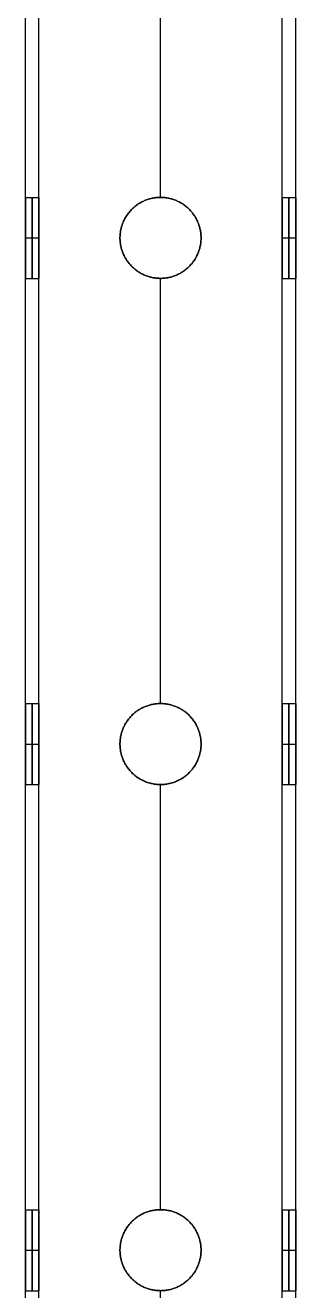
# Model space of a CAD drawing. Header units: millimetres. Extents: x 1279 to 9834, y -699 to 998.
# Drawn here: x 9118.9 to 9158.9, y -215.2 to -27.7 of the extents above; entities that cross this region are included whole.
import ezdxf

# ---------------------------------------------------------------- set-up
doc = ezdxf.new("R2010")
doc.units = ezdxf.units.MM
doc.header["$MEASUREMENT"] = 0
doc.layers.add('staal', color=7, linetype='Continuous', true_color=0x4c4c4c)

msp = doc.modelspace()

# ---------------------------------------------------------------- linework, layer by layer
at = {"layer": 'staal'}
for p, q in [((9118.89, -53.15, 1888.61), (9120.89, -53.15, 1888.61)), ((9138.89, -53.15, 1870.61), (9138.89, -53.15, 1868.61)), ((9138.89, -53.15, 1908.61), (9138.89, -53.15, 1906.61)), ((9156.89, -53.15, 1888.61), (9158.89, -53.15, 1888.61)), ((9118.89, -59.15, 1894.61), (9120.89, -59.15, 1894.61)), ((9118.89, -59.15, 1882.61), (9120.89, -59.15, 1882.61)), ((9132.89, -59.15, 1870.61), (9132.89, -59.15, 1868.61)), ((9132.89, -59.15, 1908.61), (9132.89, -59.15, 1906.61)), ((9144.89, -59.15, 1870.61), (9144.89, -59.15, 1868.61)), ((9144.89, -59.15, 1908.61), (9144.89, -59.15, 1906.61)), ((9156.89, -59.15, 1894.61), (9158.89, -59.15, 1894.61)), ((9156.89, -59.15, 1882.61), (9158.89, -59.15, 1882.61)), ((9118.89, -65.15, 1888.61), (9120.89, -65.15, 1888.61)), ((9138.89, -65.15, 1870.61), (9138.89, -65.15, 1868.61)), ((9138.89, -65.15, 1908.61), (9138.89, -65.15, 1906.61)), ((9156.89, -65.15, 1888.61), (9158.89, -65.15, 1888.61)), ((9118.89, -128.15, 1888.61), (9120.89, -128.15, 1888.61)), ((9138.89, -128.15, 1870.61), (9138.89, -128.15, 1868.61)), ((9138.89, -128.15, 1908.61), (9138.89, -128.15, 1906.61)), ((9156.89, -128.15, 1888.61), (9158.89, -128.15, 1888.61)), ((9118.89, -134.15, 1894.61), (9120.89, -134.15, 1894.61)), ((9118.89, -134.15, 1882.61), (9120.89, -134.15, 1882.61)), ((9132.89, -134.15, 1870.61), (9132.89, -134.15, 1868.61)), ((9132.89, -134.15, 1908.61), (9132.89, -134.15, 1906.61)), ((9144.89, -134.15, 1870.61), (9144.89, -134.15, 1868.61)), ((9144.89, -134.15, 1908.61), (9144.89, -134.15, 1906.61)), ((9156.89, -134.15, 1894.61), (9158.89, -134.15, 1894.61)), ((9156.89, -134.15, 1882.61), (9158.89, -134.15, 1882.61)), ((9118.89, -140.15, 1888.61), (9120.89, -140.15, 1888.61)), ((9138.89, -140.15, 1870.61), (9138.89, -140.15, 1868.61)), ((9138.89, -140.15, 1908.61), (9138.89, -140.15, 1906.61)), ((9156.89, -140.15, 1888.61), (9158.89, -140.15, 1888.61)), ((9118.89, -203.15, 1888.61), (9120.89, -203.15, 1888.61)), ((9138.89, -203.15, 1870.61), (9138.89, -203.15, 1868.61)), ((9138.89, -203.15, 1908.61), (9138.89, -203.15, 1906.61)), ((9156.89, -203.15, 1888.61), (9158.89, -203.15, 1888.61)), ((9118.89, -209.15, 1894.61), (9120.89, -209.15, 1894.61)), ((9118.89, -209.15, 1882.61), (9120.89, -209.15, 1882.61)), ((9132.89, -209.15, 1870.61), (9132.89, -209.15, 1868.61)), ((9132.89, -209.15, 1908.61), (9132.89, -209.15, 1906.61)), ((9144.89, -209.15, 1870.61), (9144.89, -209.15, 1868.61)), ((9144.89, -209.15, 1908.61), (9144.89, -209.15, 1906.61)), ((9156.89, -209.15, 1894.61), (9158.89, -209.15, 1894.61)), ((9156.89, -209.15, 1882.61), (9158.89, -209.15, 1882.61)), ((9118.89, -215.15, 1888.61), (9120.89, -215.15, 1888.61)), ((9138.89, -215.15, 1870.61), (9138.89, -215.15, 1868.61)), ((9138.89, -215.15, 1908.61), (9138.89, -215.15, 1906.61)), ((9156.89, -215.15, 1888.61), (9158.89, -215.15, 1888.61))]:
    msp.add_line(p, q, dxfattribs=at)
for points in [[(9118.89, -564.65, 1868.61), (9118.89, -246.9, 1868.61), (9118.89, 70.85, 1868.61)], [(9118.89, -564.65, 1908.61), (9118.89, -246.9, 1908.61), (9118.89, 70.85, 1908.61)], [(9120.89, -564.65, 1870.61), (9120.89, -246.9, 1870.61), (9120.89, 70.85, 1870.61)], [(9120.89, -564.65, 1906.61), (9120.89, -246.9, 1906.61), (9120.89, 70.85, 1906.61)], [(9156.89, -564.65, 1870.61), (9156.89, -246.9, 1870.61), (9156.89, 70.85, 1870.61)], [(9156.89, -564.65, 1906.61), (9156.89, -246.9, 1906.61), (9156.89, 70.85, 1906.61)], [(9158.89, -564.65, 1868.61), (9158.89, -246.9, 1868.61), (9158.89, 70.85, 1868.61)], [(9158.89, -564.65, 1908.61), (9158.89, -246.9, 1908.61), (9158.89, 70.85, 1908.61)], [(9118.89, -53.15, 1888.61), (9118.89, -21.65, 1888.61), (9118.89, 9.85, 1888.61)], [(9120.89, -53.15, 1888.61), (9120.89, -21.65, 1888.61), (9120.89, 9.85, 1888.61)], [(9138.89, -53.15, 1868.61), (9138.89, -21.65, 1868.61), (9138.89, 9.85, 1868.61)], [(9138.89, -53.15, 1908.61), (9138.89, -21.65, 1908.61), (9138.89, 9.85, 1908.61)], [(9138.89, -53.15, 1870.61), (9138.89, -21.65, 1870.61), (9138.89, 9.85, 1870.61)], [(9138.89, -53.15, 1906.61), (9138.89, -21.65, 1906.61), (9138.89, 9.85, 1906.61)], [(9156.89, -53.15, 1888.61), (9156.89, -21.65, 1888.61), (9156.89, 9.85, 1888.61)], [(9158.89, -53.15, 1888.61), (9158.89, -21.65, 1888.61), (9158.89, 9.85, 1888.61)], [(9118.89, -128.15, 1888.61), (9118.89, -96.65, 1888.61), (9118.89, -65.15, 1888.61)], [(9120.89, -128.15, 1888.61), (9120.89, -96.65, 1888.61), (9120.89, -65.15, 1888.61)], [(9138.89, -128.15, 1868.61), (9138.89, -96.65, 1868.61), (9138.89, -65.15, 1868.61)], [(9138.89, -128.15, 1908.61), (9138.89, -96.65, 1908.61), (9138.89, -65.15, 1908.61)], [(9138.89, -128.15, 1870.61), (9138.89, -96.65, 1870.61), (9138.89, -65.15, 1870.61)], [(9138.89, -128.15, 1906.61), (9138.89, -96.65, 1906.61), (9138.89, -65.15, 1906.61)], [(9156.89, -128.15, 1888.61), (9156.89, -96.65, 1888.61), (9156.89, -65.15, 1888.61)], [(9158.89, -128.15, 1888.61), (9158.89, -96.65, 1888.61), (9158.89, -65.15, 1888.61)], [(9118.89, -203.15, 1888.61), (9118.89, -171.65, 1888.61), (9118.89, -140.15, 1888.61)], [(9120.89, -203.15, 1888.61), (9120.89, -171.65, 1888.61), (9120.89, -140.15, 1888.61)], [(9138.89, -203.15, 1868.61), (9138.89, -171.65, 1868.61), (9138.89, -140.15, 1868.61)], [(9138.89, -203.15, 1908.61), (9138.89, -171.65, 1908.61), (9138.89, -140.15, 1908.61)], [(9138.89, -203.15, 1870.61), (9138.89, -171.65, 1870.61), (9138.89, -140.15, 1870.61)], [(9138.89, -203.15, 1906.61), (9138.89, -171.65, 1906.61), (9138.89, -140.15, 1906.61)], [(9156.89, -203.15, 1888.61), (9156.89, -171.65, 1888.61), (9156.89, -140.15, 1888.61)], [(9158.89, -203.15, 1888.61), (9158.89, -171.65, 1888.61), (9158.89, -140.15, 1888.61)], [(9118.89, -278.15, 1888.61), (9118.89, -246.65, 1888.61), (9118.89, -215.15, 1888.61)], [(9120.89, -278.15, 1888.61), (9120.89, -246.65, 1888.61), (9120.89, -215.15, 1888.61)], [(9138.89, -278.15, 1868.61), (9138.89, -246.65, 1868.61), (9138.89, -215.15, 1868.61)], [(9138.89, -278.15, 1908.61), (9138.89, -246.65, 1908.61), (9138.89, -215.15, 1908.61)], [(9138.89, -278.15, 1870.61), (9138.89, -246.65, 1870.61), (9138.89, -215.15, 1870.61)], [(9138.89, -278.15, 1906.61), (9138.89, -246.65, 1906.61), (9138.89, -215.15, 1906.61)], [(9156.89, -278.15, 1888.61), (9156.89, -246.65, 1888.61), (9156.89, -215.15, 1888.61)], [(9158.89, -278.15, 1888.61), (9158.89, -246.65, 1888.61), (9158.89, -215.15, 1888.61)]]:
    msp.add_open_spline(points, degree=2, dxfattribs=at)
for points, weights, knots in [([(9118.89, -59.15, 1894.61), (9118.89, -53.15, 1894.61), (9118.89, -53.15, 1888.61), (9118.89, -53.15, 1882.61), (9118.89, -59.15, 1882.61), (9118.89, -65.15, 1882.61), (9118.89, -65.15, 1888.61), (9118.89, -65.15, 1894.61), (9118.89, -59.15, 1894.61)], [1, 0.707106781187, 1, 0.707106781187, 1, 0.707106781187, 1, 0.707106781187, 1], [0, 0, 0, 7.853982, 7.853982, 15.707963, 15.707963, 23.561945, 23.561945, 31.415927, 31.415927, 31.415927]), ([(9119.89, -59.15, 1894.61), (9119.89, -53.15, 1894.61), (9119.89, -53.15, 1888.61), (9119.89, -53.15, 1882.61), (9119.89, -59.15, 1882.61), (9119.89, -65.15, 1882.61), (9119.89, -65.15, 1888.61), (9119.89, -65.15, 1894.61), (9119.89, -59.15, 1894.61)], [1, 0.707106781187, 1, 0.707106781187, 1, 0.707106781187, 1, 0.707106781187, 1], [0, 0, 0, 7.853982, 7.853982, 15.707963, 15.707963, 23.561945, 23.561945, 31.415927, 31.415927, 31.415927]), ([(9120.89, -59.15, 1894.61), (9120.89, -65.15, 1894.61), (9120.89, -65.15, 1888.61), (9120.89, -65.15, 1882.61), (9120.89, -59.15, 1882.61), (9120.89, -53.15, 1882.61), (9120.89, -53.15, 1888.61), (9120.89, -53.15, 1894.61), (9120.89, -59.15, 1894.61)], [1, 0.707106781187, 1, 0.707106781187, 1, 0.707106781187, 1, 0.707106781187, 1], [-31.415927, -31.415927, -31.415927, -23.561945, -23.561945, -15.707963, -15.707963, -7.853982, -7.853982, 0, 0, 0]), ([(9144.89, -59.15, 1868.61), (9144.89, -65.15, 1868.61), (9138.89, -65.15, 1868.61), (9132.89, -65.15, 1868.61), (9132.89, -59.15, 1868.61), (9132.89, -53.15, 1868.61), (9138.89, -53.15, 1868.61), (9144.89, -53.15, 1868.61), (9144.89, -59.15, 1868.61)], [1, 0.707106781187, 1, 0.707106781187, 1, 0.707106781187, 1, 0.707106781187, 1], [-31.415927, -31.415927, -31.415927, -23.561945, -23.561945, -15.707963, -15.707963, -7.853982, -7.853982, 0, 0, 0]), ([(9144.89, -59.15, 1908.61), (9144.89, -53.15, 1908.61), (9138.89, -53.15, 1908.61), (9132.89, -53.15, 1908.61), (9132.89, -59.15, 1908.61), (9132.89, -65.15, 1908.61), (9138.89, -65.15, 1908.61), (9144.89, -65.15, 1908.61), (9144.89, -59.15, 1908.61)], [1, 0.707106781187, 1, 0.707106781187, 1, 0.707106781187, 1, 0.707106781187, 1], [0, 0, 0, 7.853982, 7.853982, 15.707963, 15.707963, 23.561945, 23.561945, 31.415927, 31.415927, 31.415927]), ([(9144.89, -59.15, 1870.61), (9144.89, -53.15, 1870.61), (9138.89, -53.15, 1870.61), (9132.89, -53.15, 1870.61), (9132.89, -59.15, 1870.61), (9132.89, -65.15, 1870.61), (9138.89, -65.15, 1870.61), (9144.89, -65.15, 1870.61), (9144.89, -59.15, 1870.61)], [1, 0.707106781187, 1, 0.707106781187, 1, 0.707106781187, 1, 0.707106781187, 1], [0, 0, 0, 7.853982, 7.853982, 15.707963, 15.707963, 23.561945, 23.561945, 31.415927, 31.415927, 31.415927]), ([(9144.89, -59.15, 1906.61), (9144.89, -65.15, 1906.61), (9138.89, -65.15, 1906.61), (9132.89, -65.15, 1906.61), (9132.89, -59.15, 1906.61), (9132.89, -53.15, 1906.61), (9138.89, -53.15, 1906.61), (9144.89, -53.15, 1906.61), (9144.89, -59.15, 1906.61)], [1, 0.707106781187, 1, 0.707106781187, 1, 0.707106781187, 1, 0.707106781187, 1], [-31.415927, -31.415927, -31.415927, -23.561945, -23.561945, -15.707963, -15.707963, -7.853982, -7.853982, 0, 0, 0]), ([(9144.89, -59.15, 1869.61), (9144.89, -53.15, 1869.61), (9138.89, -53.15, 1869.61), (9132.89, -53.15, 1869.61), (9132.89, -59.15, 1869.61), (9132.89, -65.15, 1869.61), (9138.89, -65.15, 1869.61), (9144.89, -65.15, 1869.61), (9144.89, -59.15, 1869.61)], [1, 0.707106781187, 1, 0.707106781187, 1, 0.707106781187, 1, 0.707106781187, 1], [0, 0, 0, 7.853982, 7.853982, 15.707963, 15.707963, 23.561945, 23.561945, 31.415927, 31.415927, 31.415927]), ([(9144.89, -59.15, 1907.61), (9144.89, -53.15, 1907.61), (9138.89, -53.15, 1907.61), (9132.89, -53.15, 1907.61), (9132.89, -59.15, 1907.61), (9132.89, -65.15, 1907.61), (9138.89, -65.15, 1907.61), (9144.89, -65.15, 1907.61), (9144.89, -59.15, 1907.61)], [1, 0.707106781187, 1, 0.707106781187, 1, 0.707106781187, 1, 0.707106781187, 1], [0, 0, 0, 7.853982, 7.853982, 15.707963, 15.707963, 23.561945, 23.561945, 31.415927, 31.415927, 31.415927]), ([(9156.89, -59.15, 1894.61), (9156.89, -53.15, 1894.61), (9156.89, -53.15, 1888.61), (9156.89, -53.15, 1882.61), (9156.89, -59.15, 1882.61), (9156.89, -65.15, 1882.61), (9156.89, -65.15, 1888.61), (9156.89, -65.15, 1894.61), (9156.89, -59.15, 1894.61)], [0.999999860338, 0.707106851018, 1, 0.707106781187, 1, 0.707106781187, 1, 0.707106851018, 0.999999860338], [0, 0, 0, 7.853981, 7.853981, 15.707963, 15.707963, 23.561946, 23.561946, 31.415927, 31.415927, 31.415927]), ([(9157.89, -59.15, 1894.61), (9157.89, -53.15, 1894.61), (9157.89, -53.15, 1888.61), (9157.89, -53.15, 1882.61), (9157.89, -59.15, 1882.61), (9157.89, -65.15, 1882.61), (9157.89, -65.15, 1888.61), (9157.89, -65.15, 1894.61), (9157.89, -59.15, 1894.61)], [1, 0.707106781187, 1, 0.707106781187, 1, 0.707106781187, 1, 0.707106781187, 1], [0, 0, 0, 7.853982, 7.853982, 15.707963, 15.707963, 23.561945, 23.561945, 31.415927, 31.415927, 31.415927]), ([(9158.89, -59.15, 1894.61), (9158.89, -65.15, 1894.61), (9158.89, -65.15, 1888.61), (9158.89, -65.15, 1882.61), (9158.89, -59.15, 1882.61), (9158.89, -53.15, 1882.61), (9158.89, -53.15, 1888.61), (9158.89, -53.15, 1894.61), (9158.89, -59.15, 1894.61)], [1, 0.707106781187, 1, 0.707106781187, 1, 0.707106781187, 1, 0.707106781187, 1], [-31.415927, -31.415927, -31.415927, -23.561945, -23.561945, -15.707963, -15.707963, -7.853982, -7.853982, 0, 0, 0]), ([(9118.89, -134.15, 1894.61), (9118.89, -128.15, 1894.61), (9118.89, -128.15, 1888.61), (9118.89, -128.15, 1882.61), (9118.89, -134.15, 1882.61), (9118.89, -140.15, 1882.61), (9118.89, -140.15, 1888.61), (9118.89, -140.15, 1894.61), (9118.89, -134.15, 1894.61)], [1, 0.707106781187, 1, 0.707106781187, 1, 0.707106781187, 1, 0.707106781187, 1], [0, 0, 0, 7.853982, 7.853982, 15.707963, 15.707963, 23.561945, 23.561945, 31.415927, 31.415927, 31.415927]), ([(9119.89, -134.15, 1894.61), (9119.89, -128.15, 1894.61), (9119.89, -128.15, 1888.61), (9119.89, -128.15, 1882.61), (9119.89, -134.15, 1882.61), (9119.89, -140.15, 1882.61), (9119.89, -140.15, 1888.61), (9119.89, -140.15, 1894.61), (9119.89, -134.15, 1894.61)], [1, 0.707106781187, 1, 0.707106781187, 1, 0.707106781187, 1, 0.707106781187, 1], [0, 0, 0, 7.853982, 7.853982, 15.707963, 15.707963, 23.561945, 23.561945, 31.415927, 31.415927, 31.415927]), ([(9120.89, -134.15, 1894.61), (9120.89, -140.15, 1894.61), (9120.89, -140.15, 1888.61), (9120.89, -140.15, 1882.61), (9120.89, -134.15, 1882.61), (9120.89, -128.15, 1882.61), (9120.89, -128.15, 1888.61), (9120.89, -128.15, 1894.61), (9120.89, -134.15, 1894.61)], [1, 0.707106781187, 1, 0.707106781187, 1, 0.707106781187, 1, 0.707106851018, 0.999999860338], [-31.415927, -31.415927, -31.415927, -23.561944, -23.561944, -15.707962, -15.707962, -7.85398, -7.85398, 0, 0, 0]), ([(9144.89, -134.15, 1868.61), (9144.89, -140.15, 1868.61), (9138.89, -140.15, 1868.61), (9132.89, -140.15, 1868.61), (9132.89, -134.15, 1868.61), (9132.89, -128.15, 1868.61), (9138.89, -128.15, 1868.61), (9144.89, -128.15, 1868.61), (9144.89, -134.15, 1868.61)], [1, 0.707106781187, 1, 0.707106781187, 1, 0.707106781187, 1, 0.707106781187, 1], [-31.415927, -31.415927, -31.415927, -23.561945, -23.561945, -15.707963, -15.707963, -7.853982, -7.853982, 0, 0, 0]), ([(9144.89, -134.15, 1908.61), (9144.89, -128.15, 1908.61), (9138.89, -128.15, 1908.61), (9132.89, -128.15, 1908.61), (9132.89, -134.15, 1908.61), (9132.89, -140.15, 1908.61), (9138.89, -140.15, 1908.61), (9144.89, -140.15, 1908.61), (9144.89, -134.15, 1908.61)], [1, 0.707106781187, 1, 0.707106781187, 1, 0.707106781187, 1, 0.707106781187, 1], [0, 0, 0, 7.853982, 7.853982, 15.707963, 15.707963, 23.561945, 23.561945, 31.415927, 31.415927, 31.415927]), ([(9144.89, -134.15, 1870.61), (9144.89, -128.15, 1870.61), (9138.89, -128.15, 1870.61), (9132.89, -128.15, 1870.61), (9132.89, -134.15, 1870.61), (9132.89, -140.15, 1870.61), (9138.89, -140.15, 1870.61), (9144.89, -140.15, 1870.61), (9144.89, -134.15, 1870.61)], [1, 0.707106781187, 1, 0.707106781187, 1, 0.707106781187, 1, 0.707106781187, 1], [0, 0, 0, 7.853982, 7.853982, 15.707963, 15.707963, 23.561945, 23.561945, 31.415927, 31.415927, 31.415927]), ([(9144.89, -134.15, 1906.61), (9144.89, -140.15, 1906.61), (9138.89, -140.15, 1906.61), (9132.89, -140.15, 1906.61), (9132.89, -134.15, 1906.61), (9132.89, -128.15, 1906.61), (9138.89, -128.15, 1906.61), (9144.89, -128.15, 1906.61), (9144.89, -134.15, 1906.61)], [1, 0.707106781187, 1, 0.707106781187, 1, 0.707106781187, 1, 0.707106781187, 1], [-31.415927, -31.415927, -31.415927, -23.561945, -23.561945, -15.707963, -15.707963, -7.853982, -7.853982, 0, 0, 0]), ([(9144.89, -134.15, 1869.61), (9144.89, -128.15, 1869.61), (9138.89, -128.15, 1869.61), (9132.89, -128.15, 1869.61), (9132.89, -134.15, 1869.61), (9132.89, -140.15, 1869.61), (9138.89, -140.15, 1869.61), (9144.89, -140.15, 1869.61), (9144.89, -134.15, 1869.61)], [1, 0.707106781187, 1, 0.707106781187, 1, 0.707106781187, 1, 0.707106781187, 1], [0, 0, 0, 7.853982, 7.853982, 15.707963, 15.707963, 23.561945, 23.561945, 31.415927, 31.415927, 31.415927]), ([(9144.89, -134.15, 1907.61), (9144.89, -128.15, 1907.61), (9138.89, -128.15, 1907.61), (9132.89, -128.15, 1907.61), (9132.89, -134.15, 1907.61), (9132.89, -140.15, 1907.61), (9138.89, -140.15, 1907.61), (9144.89, -140.15, 1907.61), (9144.89, -134.15, 1907.61)], [1, 0.707106781187, 1, 0.707106781187, 1, 0.707106781187, 1, 0.707106781187, 1], [0, 0, 0, 7.853982, 7.853982, 15.707963, 15.707963, 23.561945, 23.561945, 31.415927, 31.415927, 31.415927]), ([(9156.89, -134.15, 1894.61), (9156.89, -128.15, 1894.61), (9156.89, -128.15, 1888.61), (9156.89, -128.15, 1882.61), (9156.89, -134.15, 1882.61), (9156.89, -140.15, 1882.61), (9156.89, -140.15, 1888.61), (9156.89, -140.15, 1894.61), (9156.89, -134.15, 1894.61)], [0.999999860338, 0.707106851018, 1, 0.707106781187, 1, 0.707106781187, 1, 0.707106851018, 0.999999860338], [0, 0, 0, 7.853981, 7.853981, 15.707963, 15.707963, 23.561946, 23.561946, 31.415927, 31.415927, 31.415927]), ([(9157.89, -134.15, 1894.61), (9157.89, -128.15, 1894.61), (9157.89, -128.15, 1888.61), (9157.89, -128.15, 1882.61), (9157.89, -134.15, 1882.61), (9157.89, -140.15, 1882.61), (9157.89, -140.15, 1888.61), (9157.89, -140.15, 1894.61), (9157.89, -134.15, 1894.61)], [1, 0.707106781187, 1, 0.707106781187, 1, 0.707106781187, 1, 0.707106781187, 1], [0, 0, 0, 7.853982, 7.853982, 15.707963, 15.707963, 23.561945, 23.561945, 31.415927, 31.415927, 31.415927]), ([(9158.89, -134.15, 1894.61), (9158.89, -140.15, 1894.61), (9158.89, -140.15, 1888.61), (9158.89, -140.15, 1882.61), (9158.89, -134.15, 1882.61), (9158.89, -128.15, 1882.61), (9158.89, -128.15, 1888.61), (9158.89, -128.15, 1894.61), (9158.89, -134.15, 1894.61)], [1, 0.707106781187, 1, 0.707106781187, 1, 0.707106781187, 1, 0.707106781187, 1], [-31.415927, -31.415927, -31.415927, -23.561945, -23.561945, -15.707963, -15.707963, -7.853982, -7.853982, 0, 0, 0]), ([(9118.89, -209.15, 1894.61), (9118.89, -203.15, 1894.61), (9118.89, -203.15, 1888.61), (9118.89, -203.15, 1882.61), (9118.89, -209.15, 1882.61), (9118.89, -215.15, 1882.61), (9118.89, -215.15, 1888.61), (9118.89, -215.15, 1894.61), (9118.89, -209.15, 1894.61)], [1, 0.707106781187, 1, 0.707106781187, 1, 0.707106781187, 1, 0.707106781187, 1], [0, 0, 0, 7.853982, 7.853982, 15.707963, 15.707963, 23.561945, 23.561945, 31.415927, 31.415927, 31.415927]), ([(9119.89, -209.15, 1894.61), (9119.89, -203.15, 1894.61), (9119.89, -203.15, 1888.61), (9119.89, -203.15, 1882.61), (9119.89, -209.15, 1882.61), (9119.89, -215.15, 1882.61), (9119.89, -215.15, 1888.61), (9119.89, -215.15, 1894.61), (9119.89, -209.15, 1894.61)], [1, 0.707106781187, 1, 0.707106781187, 1, 0.707106781187, 1, 0.707106781187, 1], [0, 0, 0, 7.853982, 7.853982, 15.707963, 15.707963, 23.561945, 23.561945, 31.415927, 31.415927, 31.415927]), ([(9120.89, -209.15, 1894.61), (9120.89, -215.15, 1894.61), (9120.89, -215.15, 1888.61), (9120.89, -215.15, 1882.61), (9120.89, -209.15, 1882.61), (9120.89, -203.15, 1882.61), (9120.89, -203.15, 1888.61), (9120.89, -203.15, 1894.61), (9120.89, -209.15, 1894.61)], [1, 0.707106781187, 1, 0.707106781187, 1, 0.707106781187, 1, 0.707106851018, 0.999999860338], [-31.415927, -31.415927, -31.415927, -23.561944, -23.561944, -15.707962, -15.707962, -7.85398, -7.85398, 0, 0, 0]), ([(9144.89, -209.15, 1868.61), (9144.89, -215.15, 1868.61), (9138.89, -215.15, 1868.61), (9132.89, -215.15, 1868.61), (9132.89, -209.15, 1868.61), (9132.89, -203.15, 1868.61), (9138.89, -203.15, 1868.61), (9144.89, -203.15, 1868.61), (9144.89, -209.15, 1868.61)], [1, 0.707106781187, 1, 0.707106781187, 1, 0.707106781187, 1, 0.707106781187, 1], [-31.415927, -31.415927, -31.415927, -23.561945, -23.561945, -15.707963, -15.707963, -7.853982, -7.853982, 0, 0, 0]), ([(9144.89, -209.15, 1908.61), (9144.89, -203.15, 1908.61), (9138.89, -203.15, 1908.61), (9132.89, -203.15, 1908.61), (9132.89, -209.15, 1908.61), (9132.89, -215.15, 1908.61), (9138.89, -215.15, 1908.61), (9144.89, -215.15, 1908.61), (9144.89, -209.15, 1908.61)], [1, 0.707106781187, 1, 0.707106781187, 1, 0.707106781187, 1, 0.707106781187, 1], [0, 0, 0, 7.853982, 7.853982, 15.707963, 15.707963, 23.561945, 23.561945, 31.415927, 31.415927, 31.415927]), ([(9144.89, -209.15, 1870.61), (9144.89, -203.15, 1870.61), (9138.89, -203.15, 1870.61), (9132.89, -203.15, 1870.61), (9132.89, -209.15, 1870.61), (9132.89, -215.15, 1870.61), (9138.89, -215.15, 1870.61), (9144.89, -215.15, 1870.61), (9144.89, -209.15, 1870.61)], [1, 0.707106781187, 1, 0.707106781187, 1, 0.707106781187, 1, 0.707106781187, 1], [0, 0, 0, 7.853982, 7.853982, 15.707963, 15.707963, 23.561945, 23.561945, 31.415927, 31.415927, 31.415927]), ([(9144.89, -209.15, 1906.61), (9144.89, -215.15, 1906.61), (9138.89, -215.15, 1906.61), (9132.89, -215.15, 1906.61), (9132.89, -209.15, 1906.61), (9132.89, -203.15, 1906.61), (9138.89, -203.15, 1906.61), (9144.89, -203.15, 1906.61), (9144.89, -209.15, 1906.61)], [1, 0.707106781187, 1, 0.707106781187, 1, 0.707106781187, 1, 0.707106781187, 1], [-31.415927, -31.415927, -31.415927, -23.561945, -23.561945, -15.707963, -15.707963, -7.853982, -7.853982, 0, 0, 0]), ([(9144.89, -209.15, 1869.61), (9144.89, -203.15, 1869.61), (9138.89, -203.15, 1869.61), (9132.89, -203.15, 1869.61), (9132.89, -209.15, 1869.61), (9132.89, -215.15, 1869.61), (9138.89, -215.15, 1869.61), (9144.89, -215.15, 1869.61), (9144.89, -209.15, 1869.61)], [1, 0.707106781187, 1, 0.707106781187, 1, 0.707106781187, 1, 0.707106781187, 1], [0, 0, 0, 7.853982, 7.853982, 15.707963, 15.707963, 23.561945, 23.561945, 31.415927, 31.415927, 31.415927]), ([(9144.89, -209.15, 1907.61), (9144.89, -203.15, 1907.61), (9138.89, -203.15, 1907.61), (9132.89, -203.15, 1907.61), (9132.89, -209.15, 1907.61), (9132.89, -215.15, 1907.61), (9138.89, -215.15, 1907.61), (9144.89, -215.15, 1907.61), (9144.89, -209.15, 1907.61)], [1, 0.707106781187, 1, 0.707106781187, 1, 0.707106781187, 1, 0.707106781187, 1], [0, 0, 0, 7.853982, 7.853982, 15.707963, 15.707963, 23.561945, 23.561945, 31.415927, 31.415927, 31.415927]), ([(9156.89, -209.15, 1894.61), (9156.89, -203.15, 1894.61), (9156.89, -203.15, 1888.61), (9156.89, -203.15, 1882.61), (9156.89, -209.15, 1882.61), (9156.89, -215.15, 1882.61), (9156.89, -215.15, 1888.61), (9156.89, -215.15, 1894.61), (9156.89, -209.15, 1894.61)], [1, 0.707106781187, 1, 0.707106781187, 1, 0.707106781187, 1, 0.707106781187, 1], [0, 0, 0, 7.853982, 7.853982, 15.707963, 15.707963, 23.561945, 23.561945, 31.415927, 31.415927, 31.415927]), ([(9157.89, -209.15, 1894.61), (9157.89, -203.15, 1894.61), (9157.89, -203.15, 1888.61), (9157.89, -203.15, 1882.61), (9157.89, -209.15, 1882.61), (9157.89, -215.15, 1882.61), (9157.89, -215.15, 1888.61), (9157.89, -215.15, 1894.61), (9157.89, -209.15, 1894.61)], [1, 0.707106781187, 1, 0.707106781187, 1, 0.707106781187, 1, 0.707106781187, 1], [0, 0, 0, 7.853982, 7.853982, 15.707963, 15.707963, 23.561945, 23.561945, 31.415927, 31.415927, 31.415927]), ([(9158.89, -209.15, 1894.61), (9158.89, -215.15, 1894.61), (9158.89, -215.15, 1888.61), (9158.89, -215.15, 1882.61), (9158.89, -209.15, 1882.61), (9158.89, -203.15, 1882.61), (9158.89, -203.15, 1888.61), (9158.89, -203.15, 1894.61), (9158.89, -209.15, 1894.61)], [1, 0.707106781187, 1, 0.707106781187, 1, 0.707106781187, 1, 0.707106781187, 1], [-31.415927, -31.415927, -31.415927, -23.561945, -23.561945, -15.707963, -15.707963, -7.853982, -7.853982, 0, 0, 0])]:
    msp.add_rational_spline(points, weights, degree=2, knots=knots, dxfattribs=at)

doc.saveas('drawing.dxf')
